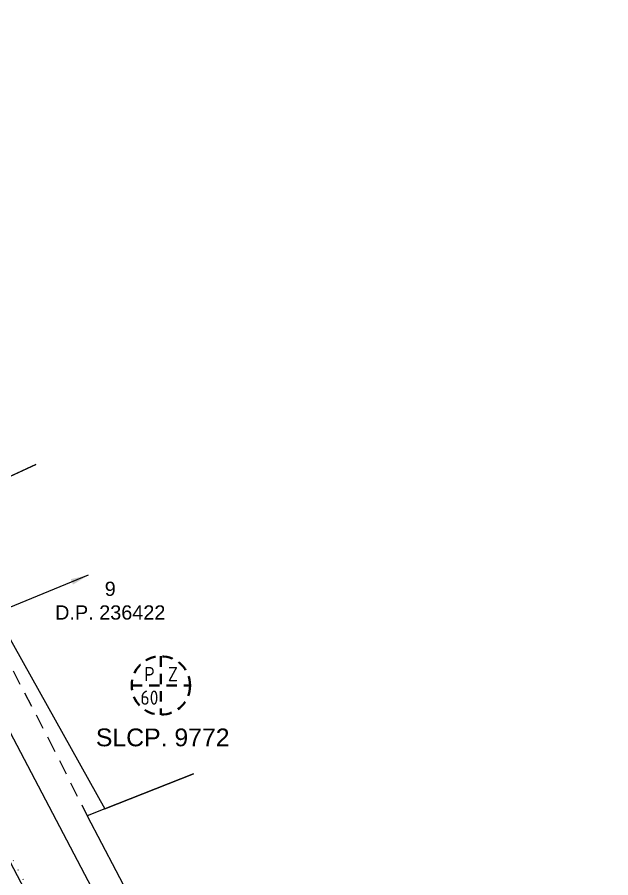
# Model space of a CAD drawing. Header units: metres. Extents: x 303535 to 303956, y 6270025 to 6270431.
# Drawn here: x 303813.1 to 303896.7, y 6270230.5 to 6270351.6 of the extents above; entities that cross this region are included whole.
import ezdxf
from ezdxf.enums import TextEntityAlignment as Align

# ---------------------------------------------------------------- set-up
doc = ezdxf.new("R2010")
doc.units = ezdxf.units.M
doc.header["$LTSCALE"] = 0.7
doc.linetypes.add('Cable Remove', pattern=[2, 0, -2])
doc.linetypes.add('Dash', pattern=[5, 3, -2])
doc.layers.get('0').update_dxf_attribs({"color": 6})
for name, color, linetype in [('_User Miscellaneous11', 7, 'Continuous'), ('Cadastre Developer_SP_NEW', 4, 'Continuous'), ('Cadastre Land Parcels_SP_EXT', 4, 'Continuous'), ('Cadastre Roads_SP_NEW', 8, 'Continuous'), ('Equip_SL_EXT', 7, 'Continuous'), ('OH_Details_SP_MISC', 6, 'Continuous')]:
    doc.layers.add(name, color=color, linetype=linetype)
doc.styles.add('ARIAL', font='arial.ttf', dxfattribs={"height": 2})
doc.styles.add('ARIAL 2.5', font='arial.ttf', dxfattribs={"height": 2.5})
doc.styles.add('IESYMBOL1', font='isocp.shx')
doc.styles.add('SLCP_LABEL', font='arial.ttf', dxfattribs={"height": 3.5})
doc.styles.get("Standard").update_dxf_attribs({"font": 'arial.ttf'})
doc.dimstyles.new('DIM 1000', dxfattribs={"dimtxt": 2.5, "dimasz": 2.5, "dimexe": 1, "dimexo": 1, "dimgap": 1, "dimtad": 1, "dimdec": 0, "dimzin": 0, "dimdsep": 46, "dimtxsty": 'ARIAL 2.5', "dimcen": 1, "dimclrd": 3, "dimclre": 3, "dimclrt": 7, "dimadec": 0, "dimazin": 0, "dimtfac": 1, "dimtdec": 0, "dimtix": 1, "dimtmove": 0, "dimatfit": 3, "dimfxl": 1, "dimtolj": 1, "dimtzin": 0, "dimarcsym": 0})

# ---------------------------------------------------------------- blocks, each defined once
blk = doc.blocks.new('SLCP_ZELL_EXT')
at = {"linetype": 'Dash', "lineweight": 40, "ltscale": 0.7}
for p, q in [((0, 4.11), (0, -4.11)), ((-4.11, 0), (4.11, 0))]:
    blk.add_line(p, q, dxfattribs=at)
blk.add_circle((0, 0), 4.11, dxfattribs=at)
at = {"lineweight": 40, "style": 'IESYMBOL1'}
for s, p in [('P', (-1.6, 0)), ('Z', (1.7, 0)), ('60', (-1.61, -3.31))]:
    blk.add_text(s, height=2, dxfattribs=at).set_placement(p, align=Align.BOTTOM_CENTER)
at = {"style": 'SLCP_LABEL'}
for tag, height, flags, p in [('ASSET_NUM', 2.5, 8, (2, 2)), ('STREET_CODE', 0.2, 9, (0, -0.2))]:
    blk.add_attdef(tag, text='', height=height, dxfattribs=dict(at, flags=flags)).set_placement(p, align=Align.MIDDLE_LEFT)
at = {"flags": 1}
blk.add_attdef('Z', (0, 0), '', height=0.2, dxfattribs=at)
at = {"flags": 9}
for tag, p in [('CONSTRUCTED_VOLTAGE', (0, -0.4)), ('CONTROL_TYPE', (0, -0.6)), ('OPERATING_VOLTAGE', (0, -1)), ('ORIENTATION', (0, -1.2)), ('NO_PHASES', (0, -0.8)), ('OWNED_BY', (0, -1.4)), ('STATE', (0, -2)), ('USAGE', (0, -1.6)), ('LOCATION', (0, -1.8)), ('NOTES', (0, -2.2))]:
    blk.add_attdef(tag, text='', height=0.2, dxfattribs=at).set_placement(p, align=Align.MIDDLE_LEFT)

msp = doc.modelspace()

# ---------------------------------------------------------------- linework, layer by layer
at = {"layer": '_User Miscellaneous11', "color": 7, "linetype": 'Cable Remove', "flags": 128}
msp.add_lwpolyline([(303853.72, 6270156.19), (303821.82, 6270215.52), (303797.77, 6270260.35), (303773.09, 6270306.26), (303748.68, 6270351.61)], dxfattribs=at)
at = {"layer": 'Cadastre Developer_SP_NEW', "color": 8, "linetype": 'Dash'}
for p, q in [((303776.91, 6270327.89), (303817.42, 6270250.1)), ((303817.42, 6270250.1), (303822.9, 6270239.2))]:
    msp.add_line(p, q, dxfattribs=at)
at = {"layer": 'Cadastre Land Parcels_SP_EXT', "linetype": 'Continuous'}
for p, q in [((303801.82, 6270282.3), (303815.68, 6270288.62)), ((303815.68, 6270288.62), (303802.85, 6270282.77)), ((303801.82, 6270282.3), (303825.39, 6270240.18)), ((303825.39, 6270240.18), (303837.9, 6270245.11)), ((303837.9, 6270245.11), (303825.39, 6270240.18)), ((303825.39, 6270240.18), (303822.9, 6270239.2)), ((303822.9, 6270239.2), (303860.06, 6270168.59))]:
    msp.add_line(p, q, dxfattribs=at)
at = {"layer": 'Cadastre Roads_SP_NEW', "flags": 128}
msp.add_lwpolyline([(303757.04, 6270337.41), (303859.53, 6270142.24)], dxfattribs=at)
msp.add_lwpolyline([(303896.67, 6270090.07, -0.007232), (303892.6, 6270097.55), (303769.02, 6270332.88)], format="xyb", dxfattribs=at)

# ---------------------------------------------------------------- block references
at = {"layer": 'Equip_SL_EXT'}
ref = msp.add_blockref('SLCP_ZELL_EXT', (303833.29, 6270257.53), dxfattribs=at)
ref.add_attrib('ASSET_NUM', 'SLCP. 9772', dxfattribs={"layer": '0', "height": 2.5, "style": 'SLCP_LABEL'}).set_placement((303833.55, 6270251.47), align=Align.TOP_CENTER)

# ---------------------------------------------------------------- texts
at = {"layer": 'Cadastre Developer_SP_NEW', "color": 4, "insert": (303826.16, 6270269.46), "char_height": 2, "attachment_point": 5, "style": 'ARIAL'}
msp.add_mtext('9\\PD.P. 236422', dxfattribs=at)

# ---------------------------------------------------------------- leaders
at = {"layer": 'OH_Details_SP_MISC', "color": 7, "linetype": 'Continuous'}
msp.add_leader([(303823.07, 6270273.06), (303807.77, 6270266.8)], dimstyle='DIM 1000', override={"dimtad": 0, "dimclrd": 7}, dxfattribs=at)

doc.saveas('drawing.dxf')
